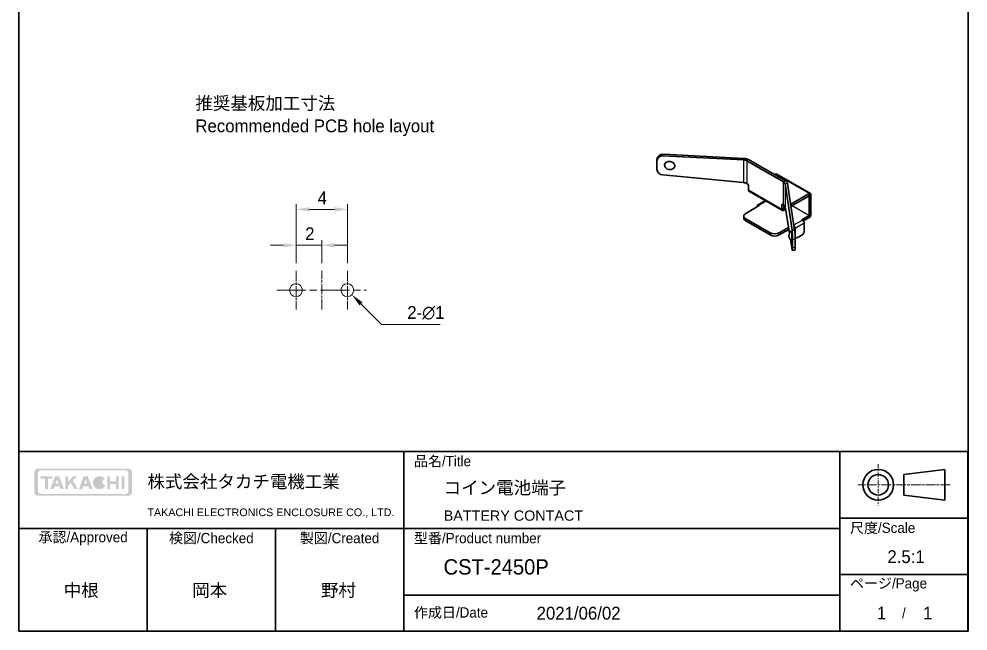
# Model space of a CAD drawing. Header units: millimetres. Extents: x 0 to 74, y 0 to 112.
# Drawn here: x 0 to 74, y 0 to 47.7 of the extents above; entities that cross this region are included whole.
import ezdxf

# ---------------------------------------------------------------- set-up
doc = ezdxf.new("R2010")
doc.units = ezdxf.units.MM
doc.header["$LTSCALE"] = 0.4
doc.linetypes.add('CHAIN', pattern=[0.3543, 0.2362, -0.0295, 0.0591, -0.0295])
doc.layers.get('Defpoints').update_dxf_attribs({"lineweight": 25})
for name, color, linetype, lineweight in [('Border (ISO)', 7, 'Continuous', 35), ('Dimension (ISO)', 7, 'Continuous', 18), ('Sketch Geometry (ISO)', 7, 'Continuous', 18), ('Symbol (ISO)', 7, 'Continuous', 18), ('Title (ISO)', 7, 'Continuous', 35), ('Visible (ISO)', 7, 'Continuous', 35), ('Visible Narrow (ISO)', 7, 'Continuous', 25)]:
    doc.layers.add(name, color=color, linetype=linetype, lineweight=lineweight)
for name, color, linetype, lineweight, true_color in [('Center Mark (ISO)', 7, 'Continuous', 18, 0x80ffff), ('Centerline (ISO)', 7, 'Continuous', 18, 0x80ffff), ('Hatch (ISO)', 1, 'Continuous', 18, 0xff0000)]:
    doc.layers.add(name, color=color, linetype=linetype, lineweight=lineweight, true_color=true_color)
doc.styles.add('Note Text (TK)', font='')
doc.styles.add('文字スタイル40', font='')
doc.styles.add('文字スタイル68', font='arial.ttf')
doc.styles.get('Note Text (TK)').set_extended_font_data('MS PGothic')
doc.styles.get('文字スタイル40').set_extended_font_data('MS PGothic')
doc.dimstyles.new('Default - Method 1b (TK)', dxfattribs={"dimscale": 0.4, "dimtxt": 2.5, "dimasz": 2.5, "dimexe": 1, "dimexo": 1.5, "dimgap": 1, "dimtad": 1, "dimtoh": 1, "dimrnd": 1e-08, "dimdsep": 46, "dimtxsty": 'Note Text (TK)', "dimcen": 0.09, "dimdle": 5, "dimclrd": 100, "dimclre": 100, "dimclrt": 7, "dimadec": 1, "dimazin": 1, "dimtfac": 1, "dimtmove": 0, "dimatfit": 3, "dimfxl": 0, "dimtolj": 1, "dimlwd": -1, "dimlwe": -1, "dimarcsym": 0})

# ---------------------------------------------------------------- blocks, each defined once
blk = doc.blocks.new('図面枠 tk図枠')
at = {"layer": 'Border (ISO)'}
for p, q in [((17, 289), (202, 289)), ((17, 289), (17, 8)), ((202, 289), (202, 8)), ((17, 8), (202, 8))]:
    blk.add_line(p, q, dxfattribs=at)
blk = doc.blocks.new('表題欄 tk表題欄')
at = {"layer": 'Hatch (ISO)'}
h = blk.add_hatch(color=256, dxfattribs=at)
edge = h.paths.add_edge_path(flags=0)
edge.add_arc((78.05, 237.16), 0.596, 180, 270)
edge.add_line((78.05, 236.56), (94.49, 236.56))
edge.add_arc((94.49, 237.16), 0.596, 270, 360)
edge.add_line((95.09, 237.16), (95.09, 240.57))
edge.add_arc((94.49, 240.57), 0.596, 0, 90)
edge.add_line((94.49, 241.17), (78.05, 241.17))
edge.add_arc((78.05, 240.57), 0.596, 90, 180)
edge.add_line((77.46, 240.57), (77.46, 237.16))
edge = h.paths.add_edge_path()
edge.add_arc((77.46, 236.91), 0.702, 180, 270)
edge.add_line((77.46, 236.21), (95.09, 236.21))
edge.add_arc((95.09, 236.91), 0.702, 270, 360)
edge.add_line((95.79, 236.91), (95.79, 240.79))
edge.add_arc((95.09, 240.79), 0.702, 0, 90)
edge.add_line((95.09, 241.49), (77.46, 241.52))
edge.add_arc((77.46, 240.82), 0.702, 90, 180)
edge.add_line((76.76, 240.82), (76.76, 236.91))
for points in [[(79.42, 239.52), (79.42, 237.52), (78.84, 237.52), (78.84, 239.52), (77.99, 239.52), (77.99, 240.01), (80.27, 240.01), (80.27, 239.52)], [(84.24, 239.16), (85.22, 237.52), (84.6, 237.52), (83.86, 238.75), (83.33, 238.19), (83.33, 237.52), (82.81, 237.52), (82.81, 240.01), (83.33, 240.01), (83.33, 238.96), (84.31, 240.01), (85.02, 240.01)], [(93.2, 237.52), (92.69, 237.52), (92.69, 238.52), (91.53, 238.52), (91.53, 237.52), (91.01, 237.52), (91.01, 240.01), (91.53, 240.01), (91.53, 239.01), (92.69, 239.01), (92.69, 240.01), (93.2, 240.01)], [(93.76, 240.01), (93.76, 237.52), (94.28, 237.52), (94.28, 240.01)]]:
    blk.add_hatch(color=256, dxfattribs=at).paths.add_polyline_path(points)
h = blk.add_hatch(color=256, dxfattribs=at)
h.paths.add_polyline_path([(81.51, 238.57), (80.87, 238.57), (81.19, 239.44)], flags=0)
h.paths.add_polyline_path([(81.7, 238.06), (80.68, 238.06), (80.48, 237.52), (79.87, 237.52), (80.78, 240.01), (81.6, 240.01), (82.51, 237.52), (81.89, 237.52)])
h = blk.add_hatch(color=256, dxfattribs=at)
h.paths.add_polyline_path([(86.76, 239.44), (87.08, 238.57), (86.44, 238.57)], flags=0)
h.paths.add_polyline_path([(87.47, 237.52), (87.27, 238.06), (86.25, 238.06), (86.06, 237.52), (85.44, 237.52), (86.35, 240.01), (87.17, 240.01), (88.08, 237.52)])
h = blk.add_hatch(color=256, dxfattribs=at)
edge = h.paths.add_edge_path()
edge.add_arc((89.44, 238.76), 1.27, 38.5505, 336.582)
edge.add_line((90.61, 238.26), (90.09, 238.48))
edge.add_ellipse((89.44, 238.76), major_axis=(0, 0.8), ratio=0.867347, start_angle=304.651, end_angle=609.4109, ccw=False)
edge.add_line((90.01, 239.22), (90.44, 239.56))
at = {"layer": 'Title (ISO)'}
for p, q in [((73.75, 244.85), (258.75, 244.85)), ((73.75, 209.85), (73.75, 244.85)), ((148.75, 244.85), (148.75, 209.85)), ((233.75, 244.85), (233.75, 209.85)), ((258.75, 244.85), (258.75, 209.85)), ((246.25, 240.35), (254.25, 241.35)), ((254.25, 235.35), (254.25, 241.35)), ((246.25, 240.35), (246.25, 236.35)), ((246.25, 236.35), (254.25, 235.35)), ((233.75, 231.85), (258.75, 231.85)), ((73.75, 229.85), (233.75, 229.85)), ((98.75, 229.85), (98.75, 209.85)), ((123.75, 229.85), (123.75, 209.85)), ((233.75, 220.85), (258.75, 220.85)), ((148.75, 216.85), (233.75, 216.85)), ((258.75, 209.85), (73.75, 209.85))]:
    blk.add_line(p, q, dxfattribs=at)
at = {"layer": 'Title (ISO)', "color": 4, "linetype": 'CHAIN', "lineweight": 18, "ltscale": 8.88956, "true_color": 0x00ffff}
blk.add_line((241.25, 242.35), (241.25, 234.35), dxfattribs=at)
at = {"layer": 'Title (ISO)', "color": 4, "linetype": 'CHAIN', "lineweight": 18, "ltscale": 20.001633, "true_color": 0x00ffff}
blk.add_line((255.25, 238.35), (237.25, 238.35), dxfattribs=at)
at = {"layer": 'Title (ISO)'}
for radius in [3, 2]:
    blk.add_circle((241.25, 238.35), radius, dxfattribs=at)
at = {"layer": 'Title (ISO)', "color": 1, "true_color": 0xff0000, "char_height": 2, "line_spacing_factor": 1.5, "style": 'Note Text (TK)'}
for s, insert, attachment_point in [('\\fＭＳ Ｐゴシック|b0|i0;\\H2.0000;品名/Title', (150.75, 242.85), 4), ('\\fＭＳ Ｐゴシック|b0|i0;\\H2.0000;尺度/Scale', (235.75, 229.85), 4), ('\\fＭＳ Ｐゴシック|b0|i0;\\H2.0000;承認/Approved', (86.25, 227.85), 5), ('\\fＭＳ Ｐゴシック|b0|i0;\\H2.0000;検図/Checked', (111.25, 227.85), 5), ('\\fＭＳ Ｐゴシック|b0|i0;\\H2.0000;製図/Created', (136.25, 227.85), 5), ('\\fＭＳ Ｐゴシック|b0|i0;\\H2.0000;型番/Product number', (150.75, 227.85), 4), ('\\fＭＳ Ｐゴシック|b0|i0;\\H2.0000;ページ/Page', (235.75, 218.85), 4), ('\\fＭＳ Ｐゴシック|b0|i0;\\H2.0000;作成日/Date', (150.75, 213.35), 4)]:
    blk.add_mtext(s, dxfattribs=dict(at, insert=insert, attachment_point=attachment_point))
at = {"layer": 'Title (ISO)', "color": 7, "line_spacing_factor": 1.5, "style": 'Note Text (TK)'}
for s, insert, char_height, attachment_point in [('株式会社タカチ電機工業', (98.79, 238.85), 2.5, 4), ('\\fArial|b0|i0;\\H1.4986;TAKACHI ELECTRONICS ENCLOSURE CO., LTD.', (98.79, 232.85), 1.4986, 4), ('\\fＭＳ Ｐゴシック|b0|i0;\\H2.0000;/', (246.25, 213.35), 2, 5)]:
    blk.add_mtext(s, dxfattribs=dict(at, insert=insert, char_height=char_height, attachment_point=attachment_point))
at = {"layer": 'Title (ISO)', "color": 7}
for tag, p, height, style in [('<品名>_001', (156.54, 236.54), 2.5, 'Note Text (TK)'), ('<Title>_001', (156.55, 231.35), 2, '文字スタイル68'), ('<尺度>_001', (243.04, 223.1), 2.5, 'Note Text (TK)'), ('<型番>_001', (156.52, 220.85), 3, '文字スタイル40'), ('<承認>_001', (82.48, 216.55), 2.5, 'Note Text (TK)'), ('<検図>_001', (107.53, 216.55), 2.5, 'Note Text (TK)'), ('<製図>_001', (132.63, 216.55), 2.5, 'Note Text (TK)'), ('作成日_001', (174.66, 212.08), 2.5, 'Note Text (TK)'), ('<ページ_No.>_001', (241, 212.1), 2.5, 'Note Text (TK)'), ('<総ページ数>_001', (250, 212.1), 2.5, 'Note Text (TK)')]:
    blk.add_attdef(tag, p, '', height=height, dxfattribs=dict(at, style=style))
blk = doc.blocks.new('*D16')
at = {"layer": 'Defpoints', "color": 0, "transparency": 16777216}
for p in [(21.605, 30.074), (21.605, 28.074), (23.605, 28.074)]:
    blk.add_point(p, dxfattribs=at)
at = {"layer": 'Dimension (ISO)', "color": 100, "transparency": 16777216}
for p, q in [((21.605, 28.674), (21.605, 30.474)), ((23.605, 28.674), (23.605, 30.474)), ((20.605, 30.074), (19.605, 30.074)), ((23.605, 30.074), (21.605, 30.074)), ((24.605, 30.074), (25.605, 30.074))]:
    blk.add_line(p, q, dxfattribs=at)
for points in [[(20.605, 30.241), (20.605, 29.907), (21.605, 30.074)], [(24.605, 30.241), (24.605, 29.907), (23.605, 30.074)]]:
    blk.add_solid(points, dxfattribs=at)
at = {"layer": 'Dimension (ISO)', "color": 7, "transparency": 16777216, "insert": (22.315, 30.974), "char_height": 1, "attachment_point": 4, "style": 'Note Text (TK)'}
blk.add_mtext('\\A1;2', dxfattribs=at)
blk = doc.blocks.new('*D17')
at = {"layer": 'Defpoints', "color": 0, "transparency": 16777216}
for p in [(25.605, 32.874), (21.605, 28.074), (25.605, 28.074)]:
    blk.add_point(p, dxfattribs=at)
at = {"layer": 'Dimension (ISO)', "color": 100, "transparency": 16777216}
for p, q in [((21.605, 28.674), (21.605, 33.274)), ((22.605, 32.874), (24.605, 32.874)), ((25.605, 28.674), (25.605, 33.274))]:
    blk.add_line(p, q, dxfattribs=at)
for points in [[(22.605, 33.041), (22.605, 32.707), (21.605, 32.874)], [(24.605, 33.041), (24.605, 32.707), (25.605, 32.874)]]:
    blk.add_solid(points, dxfattribs=at)
at = {"layer": 'Dimension (ISO)', "color": 7, "transparency": 16777216, "insert": (23.289, 33.774), "char_height": 1, "attachment_point": 4, "style": 'Note Text (TK)'}
blk.add_mtext('\\A1;4', dxfattribs=at)
blk = doc.blocks.new('*D18')
at = {"layer": 'Defpoints', "color": 0, "transparency": 16777216}
for p in [(25.251, 26.928), (25.958, 26.22)]:
    blk.add_point(p, dxfattribs=at)
at = {"layer": 'Dimension (ISO)', "color": 100, "transparency": 16777216}
for p, q in [((25.569, 26.574), (25.641, 26.574)), ((25.605, 26.538), (25.605, 26.61)), ((28.275, 23.903), (26.665, 25.513)), ((32.84, 23.903), (28.275, 23.903))]:
    blk.add_line(p, q, dxfattribs=at)
blk.add_solid([(26.783, 25.631), (26.547, 25.396), (25.958, 26.22)], dxfattribs=at)
at = {"layer": 'Dimension (ISO)', "color": 7, "transparency": 16777216, "insert": (30.277, 24.803), "char_height": 1, "attachment_point": 4, "style": 'Note Text (TK)'}
blk.add_mtext('\\A1;\\fＭＳ Ｐゴシック|b0|i0;\\H1.0000;2-∅1', dxfattribs=at)

msp = doc.modelspace()

# ---------------------------------------------------------------- linework, layer by layer
at = {"layer": 'Center Mark (ISO)', "linetype": 'CHAIN', "ltscale": 8.333956}
for p, q in [((21.6045, 28.074), (21.6045, 25.074)), ((25.6045, 28.074), (25.6045, 25.074))]:
    msp.add_line(p, q, dxfattribs=at)
at = {"layer": 'Centerline (ISO)', "linetype": 'CHAIN', "ltscale": 8.333956}
msp.add_line((23.6045, 25.074), (23.6045, 28.074), dxfattribs=at)
at = {"layer": 'Centerline (ISO)', "linetype": 'CHAIN', "ltscale": 23.990969}
msp.add_line((20.1045, 26.574), (27.1045, 26.574), dxfattribs=at)
at = {"layer": 'Sketch Geometry (ISO)'}
for centre in [(21.6045, 26.574), (25.6045, 26.574)]:
    msp.add_circle(centre, 0.5, dxfattribs=at)
at = {"layer": 'Visible (ISO)'}
for p, q in [((50.2415, 37.0523), (56.4993, 36.7362)), ((50.259, 37.1674), (56.5167, 36.8513)), ((49.7434, 35.988), (49.7434, 36.6692)), ((49.7472, 36.719), (49.7646, 36.834)), ((56.7472, 36.6695), (59.6204, 35.0107)), ((59.7618, 35.0923), (56.8887, 36.7511)), ((50.2151, 35.5561), (56.4993, 34.9648)), ((58.9263, 35.5747), (58.9963, 35.6151)), ((61.7131, 34.1146), (59.0968, 35.6251)), ((56.7472, 34.8835), (56.8757, 34.799)), ((56.8757, 34.3916), (56.8757, 34.799)), ((60.2835, 31.2546), (59.736, 34.8675)), ((60.4827, 31.2647), (59.9353, 34.8776)), ((59.5336, 32.7891), (56.9173, 34.2996)), ((61.6126, 34.1046), (60.1779, 33.2763)), ((58.2089, 33.5539), (57.589, 33.196)), ((60.2007, 33.1261), (61.6126, 33.9413)), ((61.6133, 32.3912), (61.6133, 33.9409)), ((61.7547, 32.4728), (61.7547, 34.0226)), ((56.6635, 32.5537), (57.7242, 33.1661)), ((57.5474, 33.104), (57.5474, 33.064)), ((57.6895, 33.1861), (57.7242, 33.1661)), ((59.492, 33.2885), (59.6204, 33.2247)), ((59.492, 33.2885), (59.492, 32.8811)), ((59.6334, 33.2179), (59.6334, 32.9627)), ((59.7472, 33.0277), (59.6341, 32.9623)), ((59.6341, 32.799), (59.7717, 32.8785)), ((59.736, 33.0961), (60.0772, 31.0146)), ((56.5171, 32.3496), (56.5171, 32.1863)), ((56.6635, 32.1454), (58.5727, 31.0432)), ((56.6635, 31.9821), (58.5727, 30.8799)), ((61.0476, 32.0638), (61.6126, 32.39)), ((61.0822, 32.0438), (61.0476, 32.0638)), ((61.1635, 31.9674), (61.6126, 32.2267)), ((59.2798, 31.0432), (60.004, 31.4613)), ((59.2798, 30.8799), (60.0284, 31.3121)), ((60.5173, 31.3894), (60.5173, 30.8776)), ((61.2244, 31.7976), (61.2244, 31.1452)), ((60.1627, 30.493), (60.2858, 29.7418)), ((60.3271, 29.8776), (60.3271, 30.5588)), ((60.5587, 30.6454), (60.5253, 30.6647)), ((60.5263, 29.8949), (60.5263, 30.5689)), ((60.6587, 30.6553), (61.083, 30.9003)), ((60.3088, 29.6655), (60.508, 29.6828))]:
    msp.add_line(p, q, dxfattribs=at)
msp.add_arc((60.5388, 30.8224), 0.5, 129.870841, 235.912447, dxfattribs=at)
for centre, major_axis, ratio, start_param, end_param in [((50.2415, 36.6441), (-0.4944, 0.0749), 0.8133896, 4.8350273, 6.4058236), ((50.259, 36.7591), (-0.4944, 0.0749), 0.8133896, 4.8350273, 6.2831853), ((56.4644, 36.5062), (0.4, 0), 0.5773503, 0.7853982, 1.4835299), ((56.4644, 36.5062), (0.6, 0), 0.5773503, 0.7853982, 1.4835299), ((50.2415, 35.9629), (-0.4943, 0.0752), 0.8141745, 0.1232339, 1.6409568), ((58.9963, 35.451), (0.1005, 0.1741), 0.5773503, 0, 0.7853982), ((56.4644, 34.7202), (0.3997, -0.0258), 0.6158319, 0.8252003, 1.523332), ((59.3375, 34.8474), (0.4, 0), 0.5773503, 0.0872665, 0.7853982), ((59.3375, 34.8474), (0.6, 0), 0.5773503, 0.0872665, 0.7853982), ((57.0178, 34.4737), (-0.1005, -0.1741), 0.5773503, 5.4977871, 6.2831853), ((61.6126, 33.9405), (0.1005, 0.1741), 0.5773503, 5.4977871, 7.0685835), ((61.6126, 33.9405), (0.0005, 0.000866), 0.5773503, 5.4977871, 7.0685835), ((57.6895, 33.0219), (-0.1005, 0.1741), 0.5773503, 5.4977871, 7.0685835), ((59.6341, 32.9632), (-0.1005, -0.1741), 0.5773503, 5.4977871, 7.0685835), ((59.3375, 33.0614), (-0.3998, -0.0225), 0.5360632, 3.1986934, 3.8968251), ((59.6341, 32.9632), (-0.0005, -0.000866), 0.5773503, 5.4977871, 7.0685835), ((57.0171, 32.3496), (-0.5, 0), 0.5773503, 5.4977871, 7.0685835), ((57.0171, 32.1863), (-0.5, 0), 0.5773503, 0, 0.7853982), ((61.0822, 31.8797), (0.1005, -0.1741), 0.5773503, 0.7853982, 2.3561945), ((61.6126, 32.3908), (0.1005, 0.1741), 0.5773503, 3.9269908, 5.4977871), ((61.6126, 32.3908), (0.0005, 0.000866), 0.5773503, 3.9269908, 5.4977871), ((60.2399, 30.8073), (-0.0202, 0.3995), 0.0711624, 3.0880597, 6.3367183), ((60.2835, 30.8464), (0.0252, -0.4994), 0.0711624, 0.9535182, 2.5243145), ((60.3751, 31.4714), (0.1005, -0.1741), 0.5773503, 0.7853982, 1.9299025), ((60.4827, 30.8564), (-0.0252, 0.4994), 0.0711624, 4.0951109, 5.6659072), ((61.083, 31.0636), (-0.1, -0.1732), 0.5773503, 0.7853982, 2.3561945), ((58.9263, 31.2473), (-0.5, 0), 0.5773503, 0.7853982, 2.3561945), ((58.9263, 31.084), (0.5, 0), 0.5773503, 3.9269908, 5.4977871), ((60.6587, 30.8186), (-0.1, -0.1732), 0.5773503, 5.8238308, 7.0685835), ((60.2835, 30.1652), (-0.0252, 0.4997), 0.071139, 2.5778621, 4.095585), ((60.4827, 30.1825), (0.0252, -0.4997), 0.071139, 0.002595, 0.9539923)]:
    msp.add_ellipse(centre, major_axis=major_axis, ratio=ratio, start_param=start_param, end_param=end_param, dxfattribs=at)
msp.add_ellipse((50.7396, 36.2923), major_axis=(-0.3955, 0.0599), ratio=0.8133896, dxfattribs=at)
at = {"layer": 'Visible Narrow (ISO)'}
for p, q in [((50.2415, 37.0523), (50.259, 37.1674)), ((56.5167, 36.8513), (56.4993, 36.7362)), ((56.4993, 36.7362), (56.4993, 34.9648)), ((56.8887, 36.7511), (56.7472, 36.6695)), ((56.7472, 36.6695), (56.7472, 34.8835)), ((61.6126, 34.1046), (58.9963, 35.6151)), ((59.6204, 35.0107), (59.7618, 35.0923)), ((59.6204, 33.2247), (59.6204, 35.0107)), ((59.9353, 34.8776), (59.736, 34.8675)), ((59.736, 34.8675), (59.736, 33.0961)), ((56.8757, 34.3916), (59.492, 32.8811)), ((61.6126, 33.9413), (61.6126, 34.1046)), ((58.2678, 33.5199), (57.6895, 33.1861)), ((61.6133, 33.9409), (61.6126, 33.9413)), ((61.7547, 34.0226), (61.6133, 33.9409)), ((57.5821, 33.084), (57.5474, 33.104)), ((57.6895, 33.1861), (57.6895, 33.1461)), ((59.492, 32.8811), (59.6334, 32.9627)), ((59.6334, 32.9627), (59.6341, 32.9623)), ((59.6341, 32.9623), (59.6341, 32.799)), ((61.6126, 32.39), (60.2691, 33.1656)), ((60.2705, 33.1665), (61.6133, 32.3912)), ((56.6635, 31.9821), (56.6635, 32.1454)), ((60.4224, 31.6628), (61.0822, 32.0438)), ((61.6126, 32.2267), (61.6126, 32.39)), ((61.6133, 32.3912), (61.7547, 32.4728)), ((60.4827, 31.2647), (60.2835, 31.2546)), ((60.5173, 31.3894), (60.4587, 31.4232)), ((61.2244, 31.7976), (60.5173, 31.3894)), ((58.5727, 31.0432), (58.5727, 30.8799)), ((59.2798, 30.8799), (59.2798, 31.0432)), ((60.3271, 30.5588), (60.5263, 30.5689)), ((60.5263, 29.8949), (60.3271, 29.8776))]:
    msp.add_line(p, q, dxfattribs=at)

# ---------------------------------------------------------------- block references
at = {"xscale": 0.4, "yscale": 0.4, "zscale": 0.4}
msp.add_blockref('図面枠 tk図枠', (-6.8, -3.2), dxfattribs=at)
msp.add_blockref('表題欄 tk表題欄', (-29.502, -83.9415), dxfattribs=at).add_auto_attribs({'<品名>_001': 'コイン電池端子', '<型番>_001': 'CST-2450P', '<尺度>_001': '2.5:1', '<ページ_No.>_001': '1', '<検図>_001': '岡本', '<製図>_001': '野村', '<承認>_001': '中根', '<Title>_001': 'BATTERY CONTACT', '<総ページ数>_001': '1', '作成日_001': '2021/06/02'})

# ---------------------------------------------------------------- texts
at = {"layer": 'Symbol (ISO)', "color": 7, "insert": (13.7545, 40.1135), "char_height": 1, "attachment_point": 4, "line_spacing_factor": 1.058182, "style": 'Note Text (TK)'}
msp.add_mtext('\\fＭＳ Ｐゴシック|b0|i0;推奨基板加工寸法\\P\\fＭＳ Ｐゴシック|b0|i0;Recommended PCB hole layout', dxfattribs=at)

# ---------------------------------------------------------------- dimensions: what is measured, and where the dimension line sits
at = {"layer": 'Dimension (ISO)', "color": 100, "true_color": 0x00ff3f}
dim = msp.add_linear_dim(base=(25.6045, 32.874), p1=(21.6045, 28.074), p2=(25.6045, 28.074), angle=180, dimstyle='Default - Method 1b (TK)', override={"dimgap": 1, "dimtoh": 0, "dimdec": 2, "dimtol": 0, "dimlim": 0, "dimtp": 0, "dimtm": 0, "dimtdec": 2, "dimtofl": 0, "dimatfit": 1}, dxfattribs=at)
dim.commit()
dim.dimension.update_dxf_attribs({"geometry": '*D17', "text_midpoint": (23.6045, 32.874), "dimtype": 160})
dim = msp.add_linear_dim(base=(21.6045, 30.074), p1=(23.6045, 28.074), p2=(21.6045, 28.074), dimstyle='Default - Method 1b (TK)', override={"dimgap": 1, "dimtoh": 0, "dimdec": 2, "dimtol": 0, "dimlim": 0, "dimtp": 0, "dimtm": 0, "dimtdec": 2, "dimtofl": 1, "dimatfit": 1}, dxfattribs=at)
dim.commit()
dim.dimension.update_dxf_attribs({"geometry": '*D16', "text_midpoint": (22.6045, 30.074), "dimtype": 160})
dim = msp.add_diameter_dim_2p(p1=(25.2509, 26.9276), p2=(25.9581, 26.2205), text='\\fＭＳ Ｐゴシック|b0|i0;\\H1.0000;2-<>', dimstyle='Default - Method 1b (TK)', override={"dimgap": 1, "dimtih": 1, "dimdec": 2, "dimlfac": 1, "dimtol": 0, "dimlim": 0, "dimtp": 0, "dimtm": 0, "dimtdec": 2, "dimtofl": 0}, dxfattribs=at)
dim.commit()
dim.dimension.update_dxf_attribs({"geometry": '*D18', "text_midpoint": (31.5584, 23.9033), "dimtype": 163})

doc.saveas('drawing.dxf')
